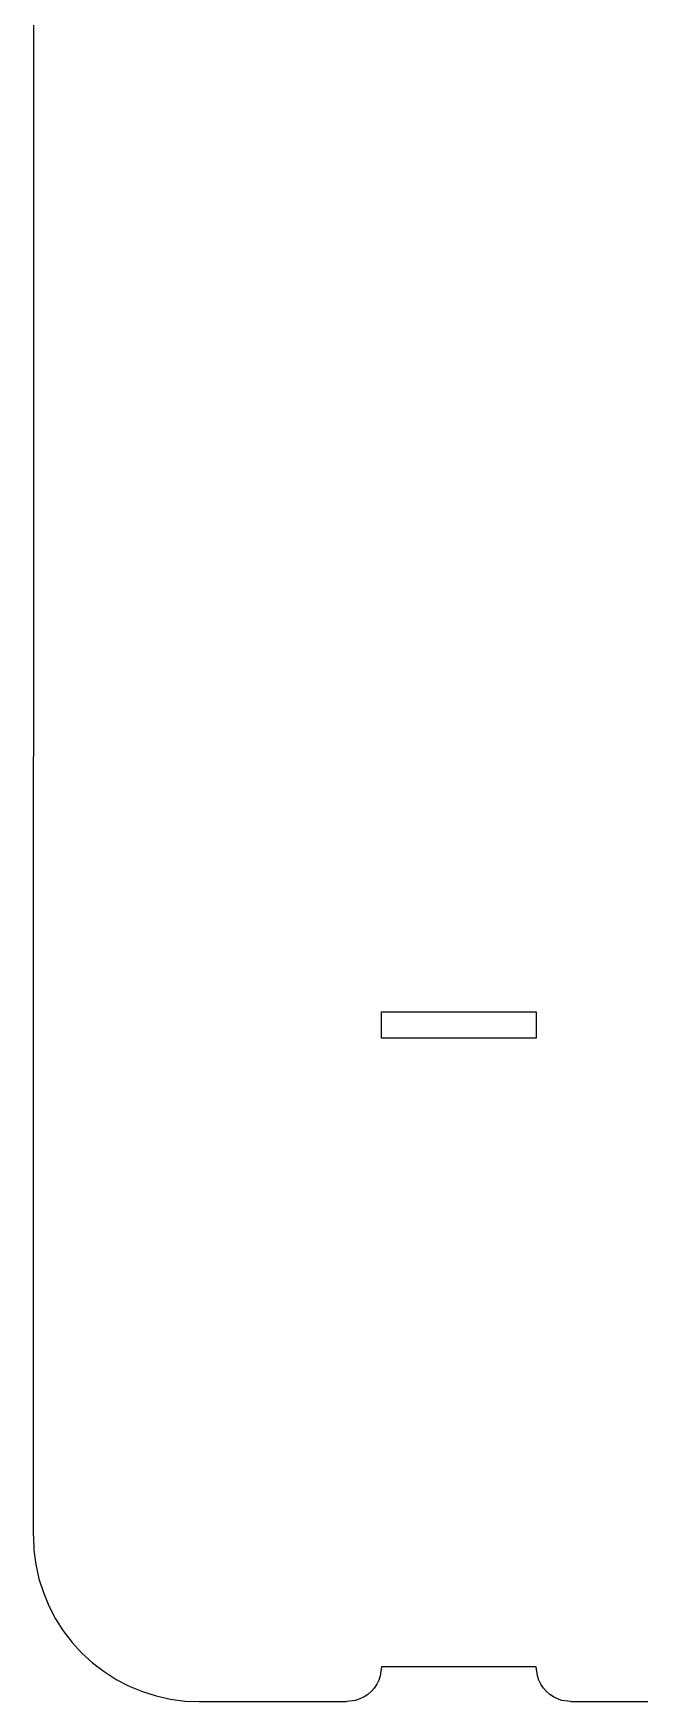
# Model space of a CAD drawing. Extents: x -104 to 104, y -72 to 72.
# Drawn here: x -104.2 to -69.4, y -72.4 to 23.4 of the extents above; entities that cross this region are included whole.
import ezdxf

# ---------------------------------------------------------------- set-up
doc = ezdxf.new("R2010")
doc.units = 0
doc.layers.get('0').update_dxf_attribs({"linetype": 'CONTINUOUS'})

msp = doc.modelspace()

# ---------------------------------------------------------------- linework, layer by layer
for p, q in [((-104.207, 62.865), (-104.207, -18.1)), ((-104.207, -58.1), (-104.207, -18.1)), ((-84.207, -34.29), (-84.207, -32.766)), ((-84.207, -32.766), (-75.317, -32.766)), ((-75.317, -32.766), (-75.317, -34.29)), ((-75.317, -34.29), (-84.207, -34.29)), ((-104.207, -62.865), (-104.207, -58.1)), ((-104.207, -62.865), (-104.171, -63.695)), ((-104.171, -63.695), (-104.063, -64.519)), ((-104.063, -64.519), (-103.883, -65.33)), ((-103.883, -65.33), (-103.633, -66.123)), ((-103.633, -66.123), (-103.315, -66.89)), ((-103.315, -66.89), (-102.931, -67.627)), ((-102.931, -67.627), (-102.485, -68.328)), ((-102.485, -68.328), (-101.979, -68.988)), ((-101.979, -68.988), (-101.418, -69.6)), ((-101.418, -69.6), (-100.805, -70.162)), ((-100.805, -70.162), (-100.146, -70.667)), ((-100.146, -70.667), (-99.445, -71.114)), ((-84.207, -70.39), (-84.275, -70.908)), ((-75.317, -70.39), (-84.207, -70.39)), ((-75.249, -70.908), (-75.317, -70.39)), ((-99.445, -71.114), (-98.708, -71.498)), ((-98.708, -71.498), (-97.94, -71.816)), ((-97.94, -71.816), (-97.148, -72.065)), ((-84.793, -71.804), (-84.99, -71.977)), ((-84.621, -71.608), (-84.793, -71.804)), ((-84.475, -71.39), (-84.621, -71.608)), ((-84.36, -71.155), (-84.475, -71.39)), ((-84.275, -70.908), (-84.36, -71.155)), ((-75.165, -71.155), (-75.249, -70.908)), ((-75.049, -71.39), (-75.165, -71.155)), ((-74.904, -71.608), (-75.049, -71.39)), ((-74.732, -71.804), (-74.904, -71.608)), ((-74.535, -71.977), (-74.732, -71.804)), ((-97.148, -72.065), (-96.336, -72.245)), ((-96.336, -72.245), (-95.512, -72.354)), ((-95.512, -72.354), (-94.682, -72.39)), ((-94.682, -72.39), (-86.207, -72.39)), ((-85.69, -72.322), (-86.207, -72.39)), ((-85.442, -72.238), (-85.69, -72.322)), ((-85.207, -72.122), (-85.442, -72.238)), ((-84.99, -71.977), (-85.207, -72.122)), ((-74.317, -72.122), (-74.535, -71.977)), ((-74.083, -72.238), (-74.317, -72.122)), ((-73.835, -72.322), (-74.083, -72.238)), ((-73.317, -72.39), (-73.835, -72.322)), ((-73.317, -72.39), (-18.909, -72.39))]:
    msp.add_line(p, q)

doc.saveas('drawing.dxf')
